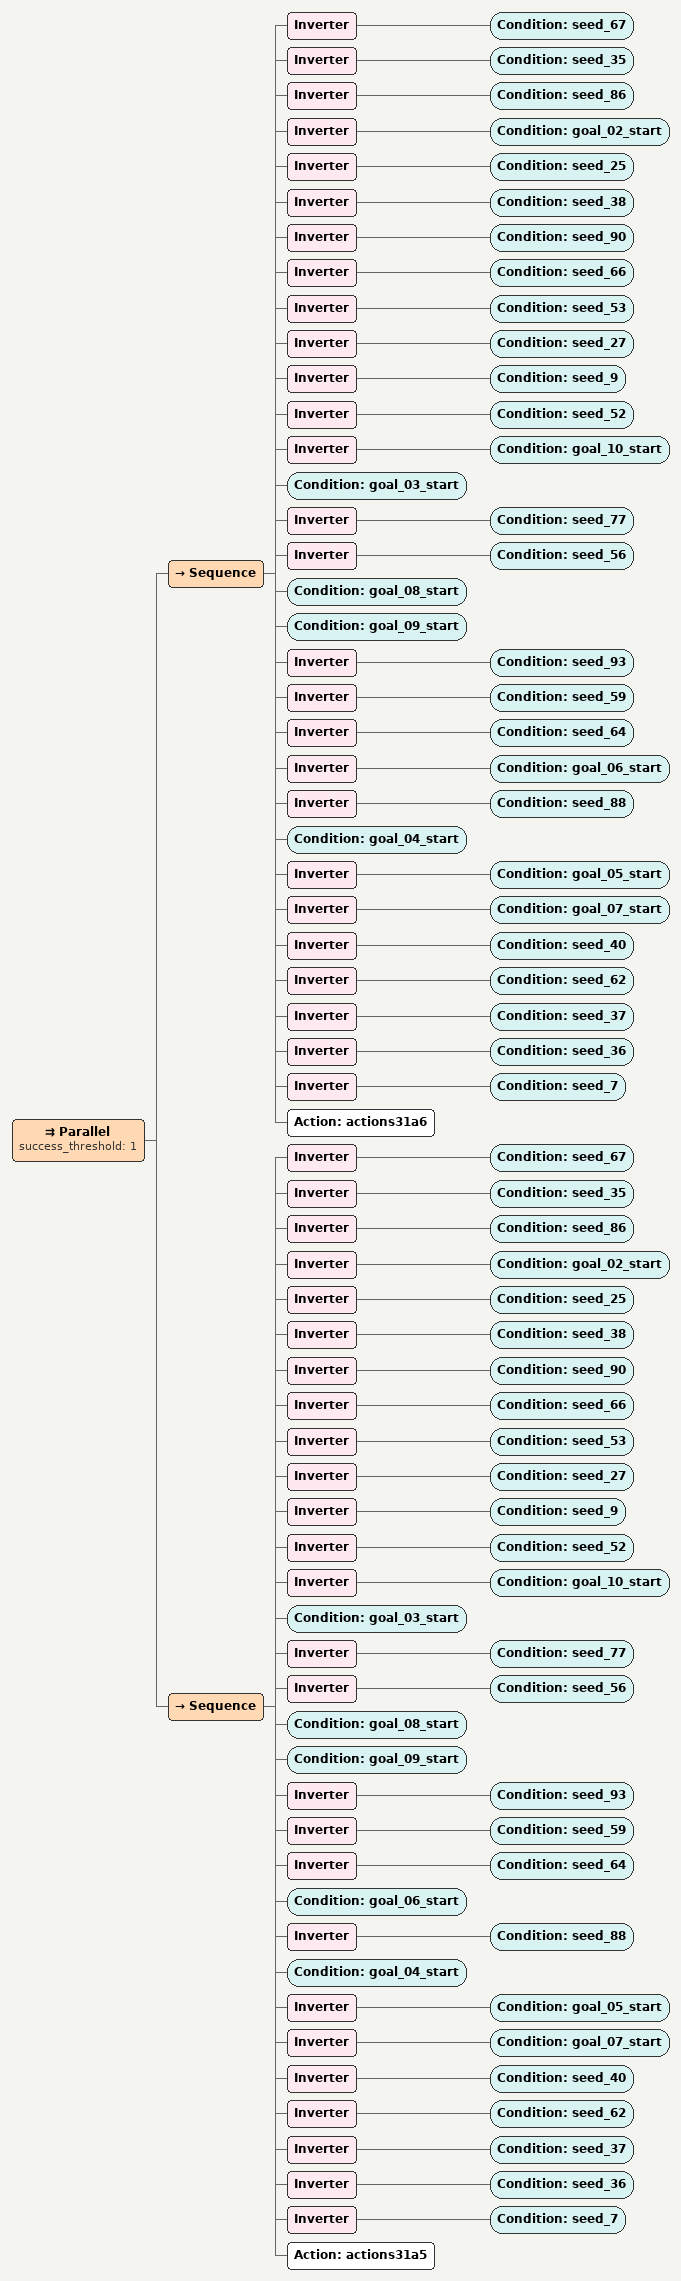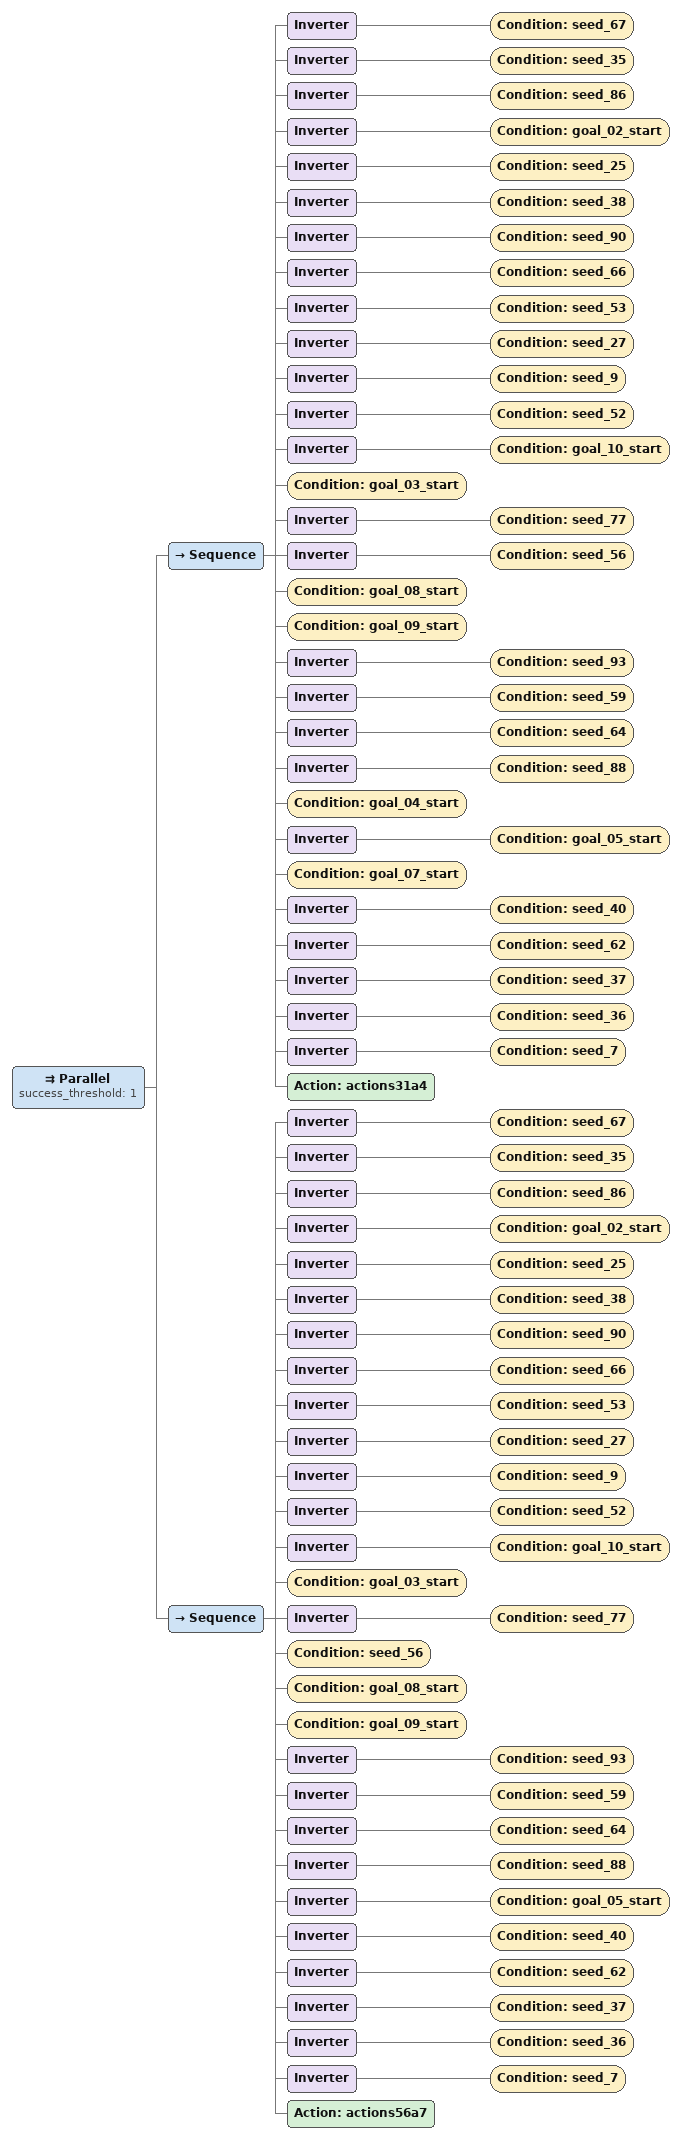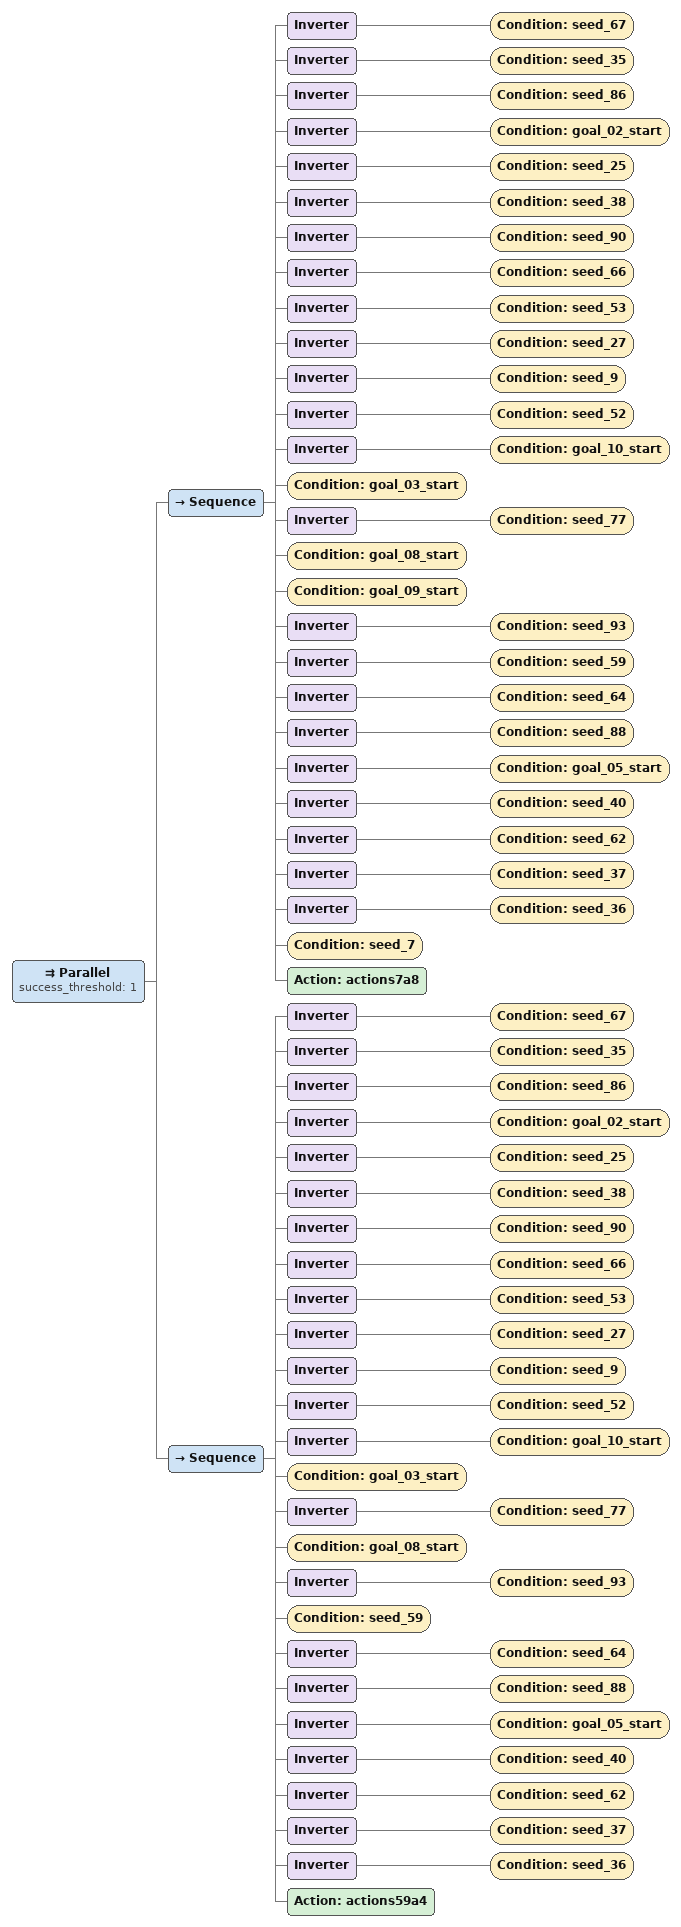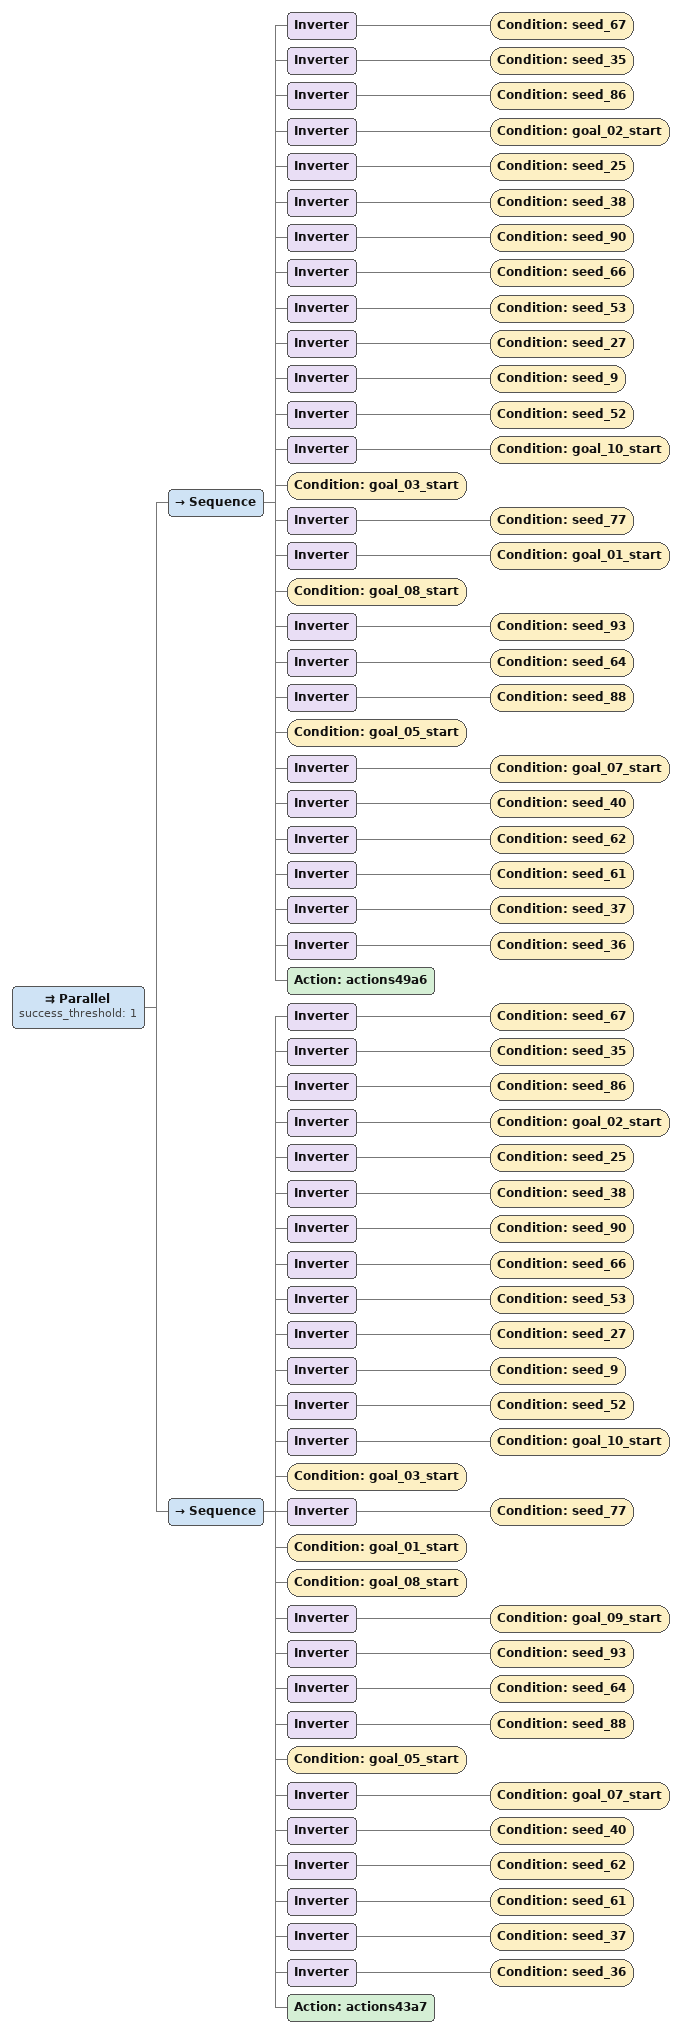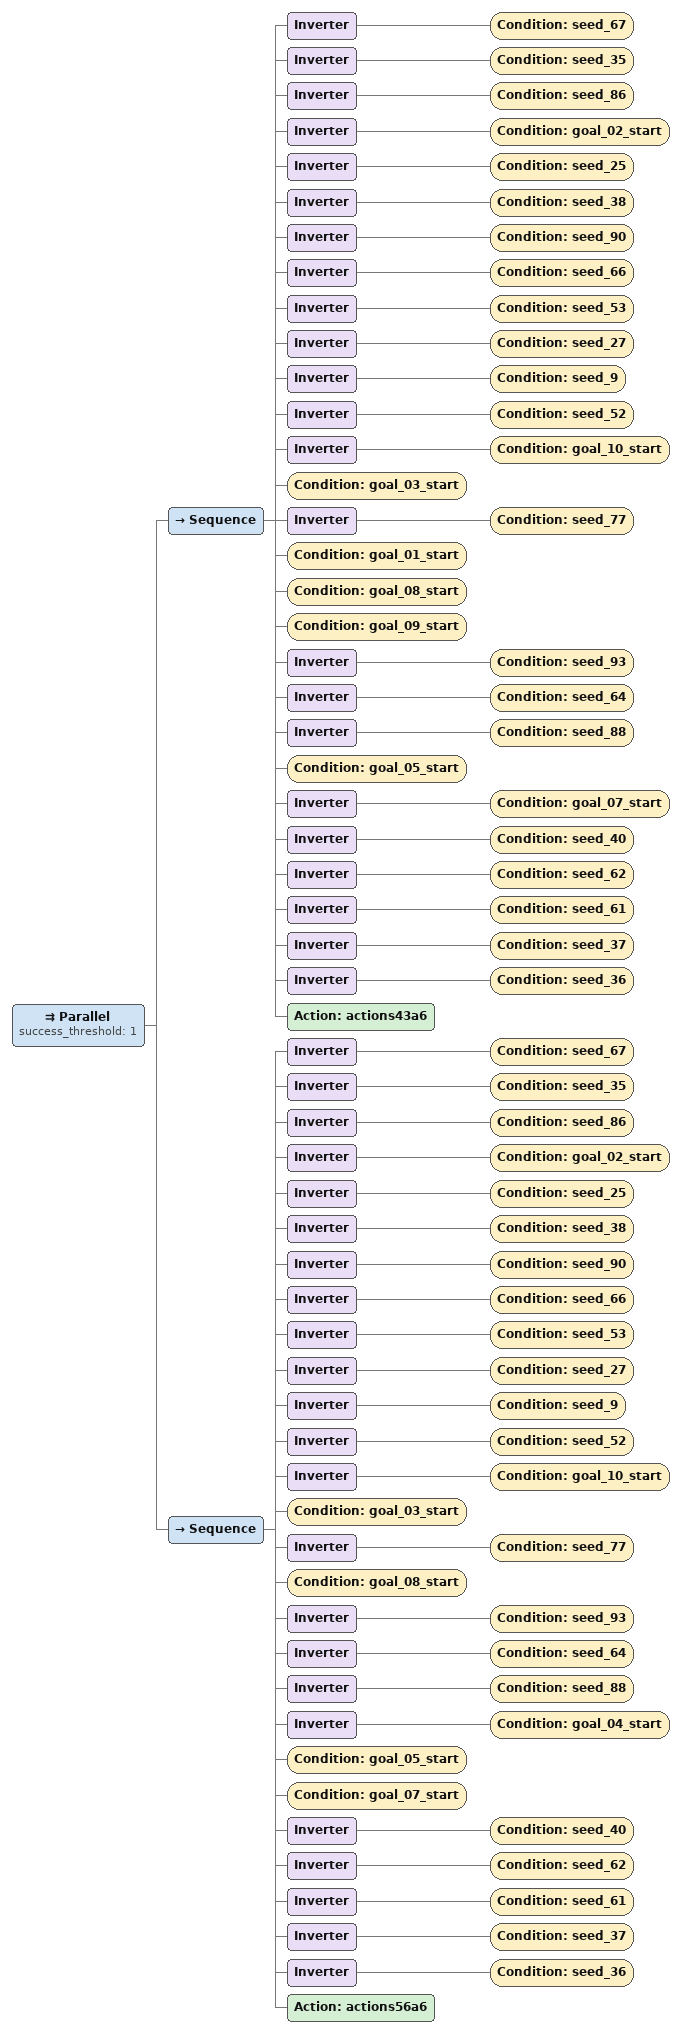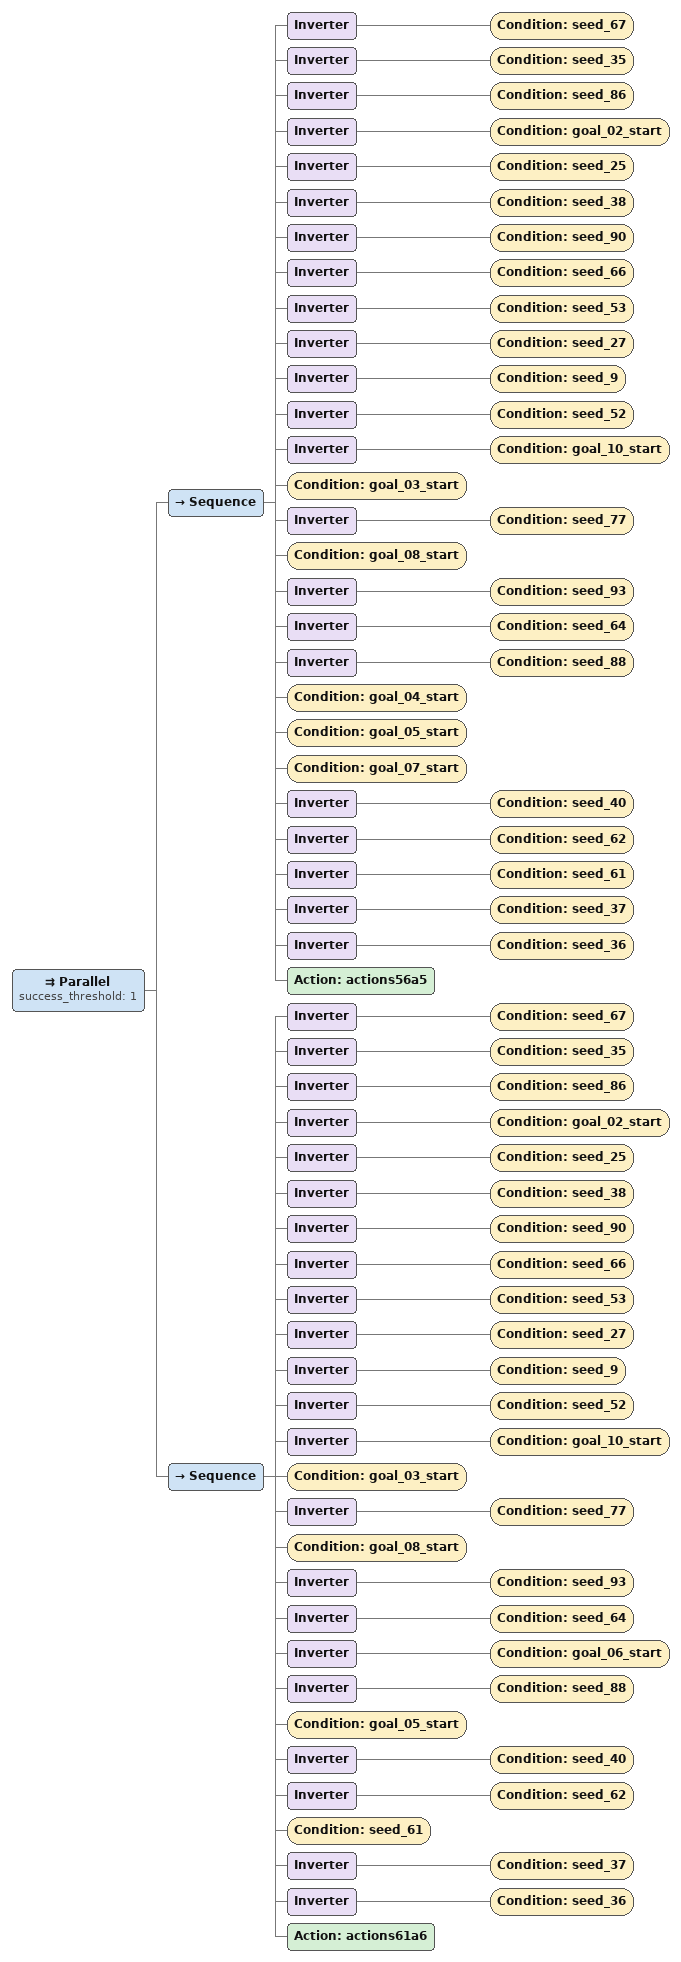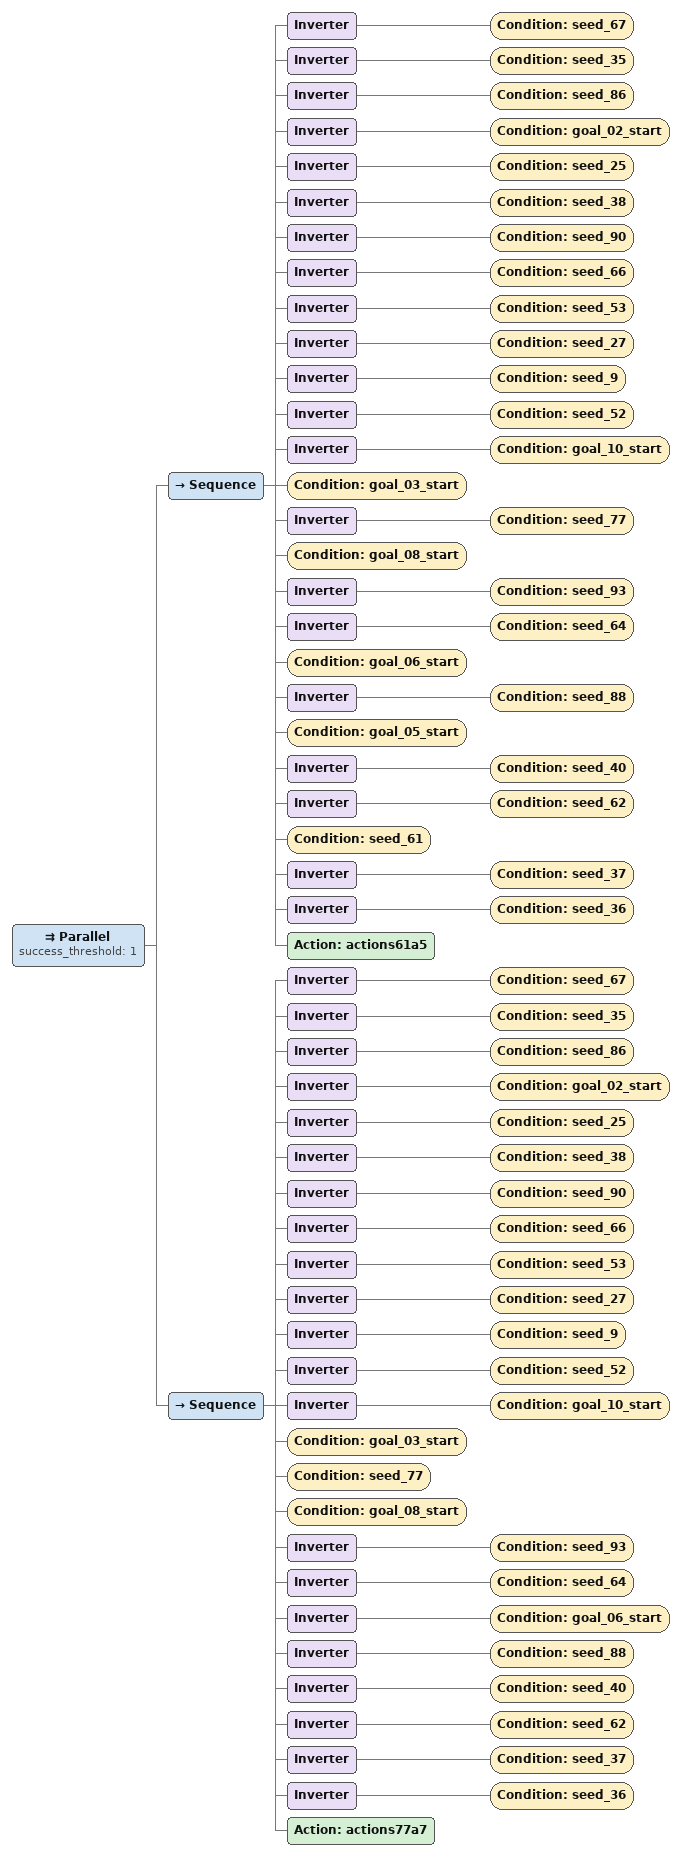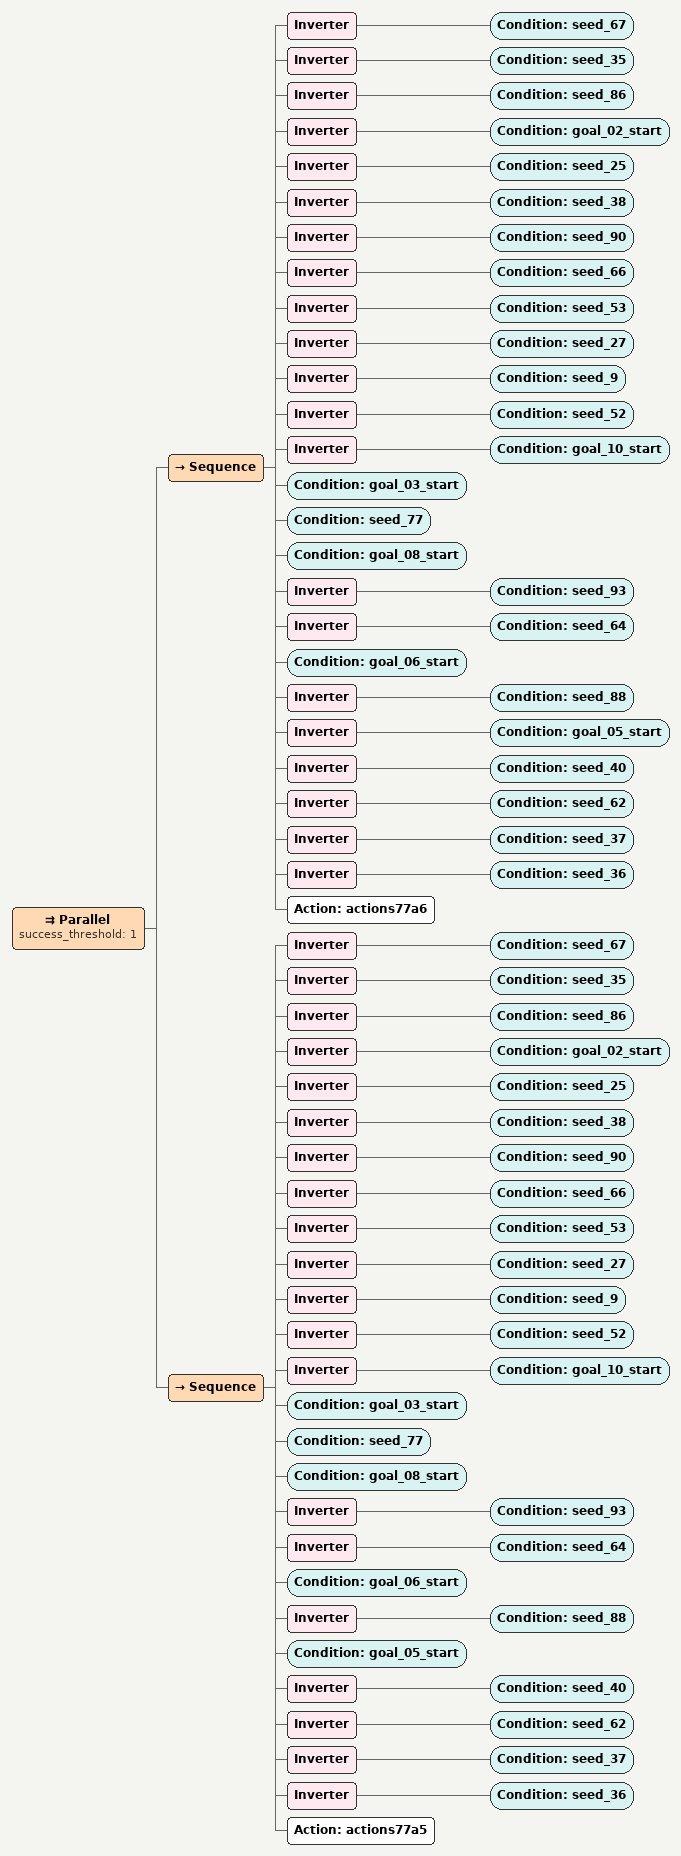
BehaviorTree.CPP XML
<Parallel success_threshold="1">
  <Sequence>
    <Inverter>
      <Condition ID="seed_67"/>
    </Inverter>
    <Inverter>
      <Condition ID="seed_35"/>
    </Inverter>
    <Inverter>
      <Condition ID="seed_86"/>
    </Inverter>
    <Inverter>
      <Condition ID="goal_02_start"/>
    </Inverter>
    <Inverter>
      <Condition ID="seed_25"/>
    </Inverter>
    <Inverter>
      <Condition ID="seed_38"/>
    </Inverter>
    <Inverter>
      <Condition ID="seed_90"/>
    </Inverter>
    <Inverter>
      <Condition ID="seed_66"/>
    </Inverter>
    <Inverter>
      <Condition ID="seed_53"/>
    </Inverter>
    <Inverter>
      <Condition ID="seed_27"/>
    </Inverter>
    <Inverter>
      <Condition ID="seed_9"/>
    </Inverter>
    <Inverter>
      <Condition ID="seed_52"/>
    </Inverter>
    <Inverter>
      <Condition ID="goal_10_start"/>
    </Inverter>
    <Condition ID="goal_03_start"/>
    <Inverter>
      <Condition ID="seed_77"/>
    </Inverter>
    <Inverter>
      <Condition ID="seed_56"/>
    </Inverter>
    <Condition ID="goal_08_start"/>
    <Condition ID="goal_09_start"/>
    <Inverter>
      <Condition ID="seed_93"/>
    </Inverter>
    <Inverter>
      <Condition ID="seed_59"/>
    </Inverter>
    <Inverter>
      <Condition ID="seed_64"/>
    </Inverter>
    <Inverter>
      <Condition ID="goal_06_start"/>
    </Inverter>
    <Inverter>
      <Condition ID="seed_88"/>
    </Inverter>
    <Condition ID="goal_04_start"/>
    <Inverter>
      <Condition ID="goal_05_start"/>
    </Inverter>
    <Inverter>
      <Condition ID="goal_07_start"/>
    </Inverter>
    <Inverter>
      <Condition ID="seed_40"/>
    </Inverter>
    <Inverter>
      <Condition ID="seed_62"/>
    </Inverter>
    <Inverter>
      <Condition ID="seed_37"/>
    </Inverter>
    <Inverter>
      <Condition ID="seed_36"/>
    </Inverter>
    <Inverter>
      <Condition ID="seed_7"/>
    </Inverter>
    <Action ID="actions31a6"/>
  </Sequence>
  <Sequence>
    <Inverter>
      <Condition ID="seed_67"/>
    </Inverter>
    <Inverter>
      <Condition ID="seed_35"/>
    </Inverter>
    <Inverter>
      <Condition ID="seed_86"/>
    </Inverter>
    <Inverter>
      <Condition ID="goal_02_start"/>
    </Inverter>
    <Inverter>
      <Condition ID="seed_25"/>
    </Inverter>
    <Inverter>
      <Condition ID="seed_38"/>
    </Inverter>
    <Inverter>
      <Condition ID="seed_90"/>
    </Inverter>
    <Inverter>
      <Condition ID="seed_66"/>
    </Inverter>
    <Inverter>
      <Condition ID="seed_53"/>
    </Inverter>
    <Inverter>
      <Condition ID="seed_27"/>
    </Inverter>
    <Inverter>
      <Condition ID="seed_9"/>
    </Inverter>
    <Inverter>
      <Condition ID="seed_52"/>
    </Inverter>
    <Inverter>
      <Condition ID="goal_10_start"/>
    </Inverter>
    <Condition ID="goal_03_start"/>
    <Inverter>
      <Condition ID="seed_77"/>
    </Inverter>
    <Inverter>
      <Condition ID="seed_56"/>
    </Inverter>
    <Condition ID="goal_08_start"/>
    <Condition ID="goal_09_start"/>
    <Inverter>
      <Condition ID="seed_93"/>
    </Inverter>
    <Inverter>
      <Condition ID="seed_59"/>
    </Inverter>
    <Inverter>
      <Condition ID="seed_64"/>
    </Inverter>
    <Condition ID="goal_06_start"/>
    <Inverter>
      <Condition ID="seed_88"/>
    </Inverter>
    <Condition ID="goal_04_start"/>
    <Inverter>
      <Condition ID="goal_05_start"/>
    </Inverter>
    <Inverter>
      <Condition ID="goal_07_start"/>
    </Inverter>
    <Inverter>
      <Condition ID="seed_40"/>
    </Inverter>
    <Inverter>
      <Condition ID="seed_62"/>
    </Inverter>
    <Inverter>
      <Condition ID="seed_37"/>
    </Inverter>
    <Inverter>
      <Condition ID="seed_36"/>
    </Inverter>
    <Inverter>
      <Condition ID="seed_7"/>
    </Inverter>
    <Action ID="actions31a5"/>
  </Sequence>
</Parallel>

<Parallel success_threshold="1">
  <Sequence>
    <Inverter>
      <Condition ID="seed_67"/>
    </Inverter>
    <Inverter>
      <Condition ID="seed_35"/>
    </Inverter>
    <Inverter>
      <Condition ID="seed_86"/>
    </Inverter>
    <Inverter>
      <Condition ID="goal_02_start"/>
    </Inverter>
    <Inverter>
      <Condition ID="seed_25"/>
    </Inverter>
    <Inverter>
      <Condition ID="seed_38"/>
    </Inverter>
    <Inverter>
      <Condition ID="seed_90"/>
    </Inverter>
    <Inverter>
      <Condition ID="seed_66"/>
    </Inverter>
    <Inverter>
      <Condition ID="seed_53"/>
    </Inverter>
    <Inverter>
      <Condition ID="seed_27"/>
    </Inverter>
    <Inverter>
      <Condition ID="seed_9"/>
    </Inverter>
    <Inverter>
      <Condition ID="seed_52"/>
    </Inverter>
    <Inverter>
      <Condition ID="goal_10_start"/>
    </Inverter>
    <Condition ID="goal_03_start"/>
    <Inverter>
      <Condition ID="seed_77"/>
    </Inverter>
    <Inverter>
      <Condition ID="seed_56"/>
    </Inverter>
    <Condition ID="goal_08_start"/>
    <Condition ID="goal_09_start"/>
    <Inverter>
      <Condition ID="seed_93"/>
    </Inverter>
    <Inverter>
      <Condition ID="seed_59"/>
    </Inverter>
    <Inverter>
      <Condition ID="seed_64"/>
    </Inverter>
    <Inverter>
      <Condition ID="seed_88"/>
    </Inverter>
    <Condition ID="goal_04_start"/>
    <Inverter>
      <Condition ID="goal_05_start"/>
    </Inverter>
    <Condition ID="goal_07_start"/>
    <Inverter>
      <Condition ID="seed_40"/>
    </Inverter>
    <Inverter>
      <Condition ID="seed_62"/>
    </Inverter>
    <Inverter>
      <Condition ID="seed_37"/>
    </Inverter>
    <Inverter>
      <Condition ID="seed_36"/>
    </Inverter>
    <Inverter>
      <Condition ID="seed_7"/>
    </Inverter>
    <Action ID="actions31a4"/>
  </Sequence>
  <Sequence>
    <Inverter>
      <Condition ID="seed_67"/>
    </Inverter>
    <Inverter>
      <Condition ID="seed_35"/>
    </Inverter>
    <Inverter>
      <Condition ID="seed_86"/>
    </Inverter>
    <Inverter>
      <Condition ID="goal_02_start"/>
    </Inverter>
    <Inverter>
      <Condition ID="seed_25"/>
    </Inverter>
    <Inverter>
      <Condition ID="seed_38"/>
    </Inverter>
    <Inverter>
      <Condition ID="seed_90"/>
    </Inverter>
    <Inverter>
      <Condition ID="seed_66"/>
    </Inverter>
    <Inverter>
      <Condition ID="seed_53"/>
    </Inverter>
    <Inverter>
      <Condition ID="seed_27"/>
    </Inverter>
    <Inverter>
      <Condition ID="seed_9"/>
    </Inverter>
    <Inverter>
      <Condition ID="seed_52"/>
    </Inverter>
    <Inverter>
      <Condition ID="goal_10_start"/>
    </Inverter>
    <Condition ID="goal_03_start"/>
    <Inverter>
      <Condition ID="seed_77"/>
    </Inverter>
    <Condition ID="seed_56"/>
    <Condition ID="goal_08_start"/>
    <Condition ID="goal_09_start"/>
    <Inverter>
      <Condition ID="seed_93"/>
    </Inverter>
    <Inverter>
      <Condition ID="seed_59"/>
    </Inverter>
    <Inverter>
      <Condition ID="seed_64"/>
    </Inverter>
    <Inverter>
      <Condition ID="seed_88"/>
    </Inverter>
    <Inverter>
      <Condition ID="goal_05_start"/>
    </Inverter>
    <Inverter>
      <Condition ID="seed_40"/>
    </Inverter>
    <Inverter>
      <Condition ID="seed_62"/>
    </Inverter>
    <Inverter>
      <Condition ID="seed_37"/>
    </Inverter>
    <Inverter>
      <Condition ID="seed_36"/>
    </Inverter>
    <Inverter>
      <Condition ID="seed_7"/>
    </Inverter>
    <Action ID="actions56a7"/>
  </Sequence>
</Parallel>

<Parallel success_threshold="1">
  <Sequence>
    <Inverter>
      <Condition ID="seed_67"/>
    </Inverter>
    <Inverter>
      <Condition ID="seed_35"/>
    </Inverter>
    <Inverter>
      <Condition ID="seed_86"/>
    </Inverter>
    <Inverter>
      <Condition ID="goal_02_start"/>
    </Inverter>
    <Inverter>
      <Condition ID="seed_25"/>
    </Inverter>
    <Inverter>
      <Condition ID="seed_38"/>
    </Inverter>
    <Inverter>
      <Condition ID="seed_90"/>
    </Inverter>
    <Inverter>
      <Condition ID="seed_66"/>
    </Inverter>
    <Inverter>
      <Condition ID="seed_53"/>
    </Inverter>
    <Inverter>
      <Condition ID="seed_27"/>
    </Inverter>
    <Inverter>
      <Condition ID="seed_9"/>
    </Inverter>
    <Inverter>
      <Condition ID="seed_52"/>
    </Inverter>
    <Inverter>
      <Condition ID="goal_10_start"/>
    </Inverter>
    <Condition ID="goal_03_start"/>
    <Inverter>
      <Condition ID="seed_77"/>
    </Inverter>
    <Condition ID="goal_08_start"/>
    <Condition ID="goal_09_start"/>
    <Inverter>
      <Condition ID="seed_93"/>
    </Inverter>
    <Inverter>
      <Condition ID="seed_59"/>
    </Inverter>
    <Inverter>
      <Condition ID="seed_64"/>
    </Inverter>
    <Inverter>
      <Condition ID="seed_88"/>
    </Inverter>
    <Inverter>
      <Condition ID="goal_05_start"/>
    </Inverter>
    <Inverter>
      <Condition ID="seed_40"/>
    </Inverter>
    <Inverter>
      <Condition ID="seed_62"/>
    </Inverter>
    <Inverter>
      <Condition ID="seed_37"/>
    </Inverter>
    <Inverter>
      <Condition ID="seed_36"/>
    </Inverter>
    <Condition ID="seed_7"/>
    <Action ID="actions7a8"/>
  </Sequence>
  <Sequence>
    <Inverter>
      <Condition ID="seed_67"/>
    </Inverter>
    <Inverter>
      <Condition ID="seed_35"/>
    </Inverter>
    <Inverter>
      <Condition ID="seed_86"/>
    </Inverter>
    <Inverter>
      <Condition ID="goal_02_start"/>
    </Inverter>
    <Inverter>
      <Condition ID="seed_25"/>
    </Inverter>
    <Inverter>
      <Condition ID="seed_38"/>
    </Inverter>
    <Inverter>
      <Condition ID="seed_90"/>
    </Inverter>
    <Inverter>
      <Condition ID="seed_66"/>
    </Inverter>
    <Inverter>
      <Condition ID="seed_53"/>
    </Inverter>
    <Inverter>
      <Condition ID="seed_27"/>
    </Inverter>
    <Inverter>
      <Condition ID="seed_9"/>
    </Inverter>
    <Inverter>
      <Condition ID="seed_52"/>
    </Inverter>
    <Inverter>
      <Condition ID="goal_10_start"/>
    </Inverter>
    <Condition ID="goal_03_start"/>
    <Inverter>
      <Condition ID="seed_77"/>
    </Inverter>
    <Condition ID="goal_08_start"/>
    <Inverter>
      <Condition ID="seed_93"/>
    </Inverter>
    <Condition ID="seed_59"/>
    <Inverter>
      <Condition ID="seed_64"/>
    </Inverter>
    <Inverter>
      <Condition ID="seed_88"/>
    </Inverter>
    <Inverter>
      <Condition ID="goal_05_start"/>
    </Inverter>
    <Inverter>
      <Condition ID="seed_40"/>
    </Inverter>
    <Inverter>
      <Condition ID="seed_62"/>
    </Inverter>
    <Inverter>
      <Condition ID="seed_37"/>
    </Inverter>
    <Inverter>
      <Condition ID="seed_36"/>
    </Inverter>
    <Action ID="actions59a4"/>
  </Sequence>
</Parallel>

<Parallel success_threshold="1">
  <Sequence>
    <Inverter>
      <Condition ID="seed_67"/>
    </Inverter>
    <Inverter>
      <Condition ID="seed_35"/>
    </Inverter>
    <Inverter>
      <Condition ID="seed_86"/>
    </Inverter>
    <Inverter>
      <Condition ID="goal_02_start"/>
    </Inverter>
    <Inverter>
      <Condition ID="seed_25"/>
    </Inverter>
    <Inverter>
      <Condition ID="seed_38"/>
    </Inverter>
    <Inverter>
      <Condition ID="seed_90"/>
    </Inverter>
    <Inverter>
      <Condition ID="seed_66"/>
    </Inverter>
    <Inverter>
      <Condition ID="seed_53"/>
    </Inverter>
    <Inverter>
      <Condition ID="seed_27"/>
    </Inverter>
    <Inverter>
      <Condition ID="seed_9"/>
    </Inverter>
    <Inverter>
      <Condition ID="seed_52"/>
    </Inverter>
    <Inverter>
      <Condition ID="goal_10_start"/>
    </Inverter>
    <Condition ID="goal_03_start"/>
    <Inverter>
      <Condition ID="seed_77"/>
    </Inverter>
    <Inverter>
      <Condition ID="goal_01_start"/>
    </Inverter>
    <Condition ID="goal_08_start"/>
    <Inverter>
      <Condition ID="seed_93"/>
    </Inverter>
    <Inverter>
      <Condition ID="seed_64"/>
    </Inverter>
    <Inverter>
      <Condition ID="seed_88"/>
    </Inverter>
    <Condition ID="goal_05_start"/>
    <Inverter>
      <Condition ID="goal_07_start"/>
    </Inverter>
    <Inverter>
      <Condition ID="seed_40"/>
    </Inverter>
    <Inverter>
      <Condition ID="seed_62"/>
    </Inverter>
    <Inverter>
      <Condition ID="seed_61"/>
    </Inverter>
    <Inverter>
      <Condition ID="seed_37"/>
    </Inverter>
    <Inverter>
      <Condition ID="seed_36"/>
    </Inverter>
    <Action ID="actions49a6"/>
  </Sequence>
  <Sequence>
    <Inverter>
      <Condition ID="seed_67"/>
    </Inverter>
    <Inverter>
      <Condition ID="seed_35"/>
    </Inverter>
    <Inverter>
      <Condition ID="seed_86"/>
    </Inverter>
    <Inverter>
      <Condition ID="goal_02_start"/>
    </Inverter>
    <Inverter>
      <Condition ID="seed_25"/>
    </Inverter>
    <Inverter>
      <Condition ID="seed_38"/>
    </Inverter>
    <Inverter>
      <Condition ID="seed_90"/>
    </Inverter>
    <Inverter>
      <Condition ID="seed_66"/>
    </Inverter>
    <Inverter>
      <Condition ID="seed_53"/>
    </Inverter>
    <Inverter>
      <Condition ID="seed_27"/>
    </Inverter>
    <Inverter>
      <Condition ID="seed_9"/>
    </Inverter>
    <Inverter>
      <Condition ID="seed_52"/>
    </Inverter>
    <Inverter>
      <Condition ID="goal_10_start"/>
    </Inverter>
    <Condition ID="goal_03_start"/>
    <Inverter>
      <Condition ID="seed_77"/>
    </Inverter>
    <Condition ID="goal_01_start"/>
    <Condition ID="goal_08_start"/>
    <Inverter>
      <Condition ID="goal_09_start"/>
    </Inverter>
    <Inverter>
      <Condition ID="seed_93"/>
    </Inverter>
    <Inverter>
      <Condition ID="seed_64"/>
    </Inverter>
    <Inverter>
      <Condition ID="seed_88"/>
    </Inverter>
    <Condition ID="goal_05_start"/>
    <Inverter>
      <Condition ID="goal_07_start"/>
    </Inverter>
    <Inverter>
      <Condition ID="seed_40"/>
    </Inverter>
    <Inverter>
      <Condition ID="seed_62"/>
    </Inverter>
    <Inverter>
      <Condition ID="seed_61"/>
    </Inverter>
    <Inverter>
      <Condition ID="seed_37"/>
    </Inverter>
    <Inverter>
      <Condition ID="seed_36"/>
    </Inverter>
    <Action ID="actions43a7"/>
  </Sequence>
</Parallel>

<Parallel success_threshold="1">
  <Sequence>
    <Inverter>
      <Condition ID="seed_67"/>
    </Inverter>
    <Inverter>
      <Condition ID="seed_35"/>
    </Inverter>
    <Inverter>
      <Condition ID="seed_86"/>
    </Inverter>
    <Inverter>
      <Condition ID="goal_02_start"/>
    </Inverter>
    <Inverter>
      <Condition ID="seed_25"/>
    </Inverter>
    <Inverter>
      <Condition ID="seed_38"/>
    </Inverter>
    <Inverter>
      <Condition ID="seed_90"/>
    </Inverter>
    <Inverter>
      <Condition ID="seed_66"/>
    </Inverter>
    <Inverter>
      <Condition ID="seed_53"/>
    </Inverter>
    <Inverter>
      <Condition ID="seed_27"/>
    </Inverter>
    <Inverter>
      <Condition ID="seed_9"/>
    </Inverter>
    <Inverter>
      <Condition ID="seed_52"/>
    </Inverter>
    <Inverter>
      <Condition ID="goal_10_start"/>
    </Inverter>
    <Condition ID="goal_03_start"/>
    <Inverter>
      <Condition ID="seed_77"/>
    </Inverter>
    <Condition ID="goal_01_start"/>
    <Condition ID="goal_08_start"/>
    <Condition ID="goal_09_start"/>
    <Inverter>
      <Condition ID="seed_93"/>
    </Inverter>
    <Inverter>
      <Condition ID="seed_64"/>
    </Inverter>
    <Inverter>
      <Condition ID="seed_88"/>
    </Inverter>
    <Condition ID="goal_05_start"/>
    <Inverter>
      <Condition ID="goal_07_start"/>
    </Inverter>
    <Inverter>
      <Condition ID="seed_40"/>
    </Inverter>
    <Inverter>
      <Condition ID="seed_62"/>
    </Inverter>
    <Inverter>
      <Condition ID="seed_61"/>
    </Inverter>
    <Inverter>
      <Condition ID="seed_37"/>
    </Inverter>
    <Inverter>
      <Condition ID="seed_36"/>
    </Inverter>
    <Action ID="actions43a6"/>
  </Sequence>
  <Sequence>
    <Inverter>
      <Condition ID="seed_67"/>
    </Inverter>
    <Inverter>
      <Condition ID="seed_35"/>
    </Inverter>
    <Inverter>
      <Condition ID="seed_86"/>
    </Inverter>
    <Inverter>
      <Condition ID="goal_02_start"/>
    </Inverter>
    <Inverter>
      <Condition ID="seed_25"/>
    </Inverter>
    <Inverter>
      <Condition ID="seed_38"/>
    </Inverter>
    <Inverter>
      <Condition ID="seed_90"/>
    </Inverter>
    <Inverter>
      <Condition ID="seed_66"/>
    </Inverter>
    <Inverter>
      <Condition ID="seed_53"/>
    </Inverter>
    <Inverter>
      <Condition ID="seed_27"/>
    </Inverter>
    <Inverter>
      <Condition ID="seed_9"/>
    </Inverter>
    <Inverter>
      <Condition ID="seed_52"/>
    </Inverter>
    <Inverter>
      <Condition ID="goal_10_start"/>
    </Inverter>
    <Condition ID="goal_03_start"/>
    <Inverter>
      <Condition ID="seed_77"/>
    </Inverter>
    <Condition ID="goal_08_start"/>
    <Inverter>
      <Condition ID="seed_93"/>
    </Inverter>
    <Inverter>
      <Condition ID="seed_64"/>
    </Inverter>
    <Inverter>
      <Condition ID="seed_88"/>
    </Inverter>
    <Inverter>
      <Condition ID="goal_04_start"/>
    </Inverter>
    <Condition ID="goal_05_start"/>
    <Condition ID="goal_07_start"/>
    <Inverter>
      <Condition ID="seed_40"/>
    </Inverter>
    <Inverter>
      <Condition ID="seed_62"/>
    </Inverter>
    <Inverter>
      <Condition ID="seed_61"/>
    </Inverter>
    <Inverter>
      <Condition ID="seed_37"/>
    </Inverter>
    <Inverter>
      <Condition ID="seed_36"/>
    </Inverter>
    <Action ID="actions56a6"/>
  </Sequence>
</Parallel>

<Parallel success_threshold="1">
  <Sequence>
    <Inverter>
      <Condition ID="seed_67"/>
    </Inverter>
    <Inverter>
      <Condition ID="seed_35"/>
    </Inverter>
    <Inverter>
      <Condition ID="seed_86"/>
    </Inverter>
    <Inverter>
      <Condition ID="goal_02_start"/>
    </Inverter>
    <Inverter>
      <Condition ID="seed_25"/>
    </Inverter>
    <Inverter>
      <Condition ID="seed_38"/>
    </Inverter>
    <Inverter>
      <Condition ID="seed_90"/>
    </Inverter>
    <Inverter>
      <Condition ID="seed_66"/>
    </Inverter>
    <Inverter>
      <Condition ID="seed_53"/>
    </Inverter>
    <Inverter>
      <Condition ID="seed_27"/>
    </Inverter>
    <Inverter>
      <Condition ID="seed_9"/>
    </Inverter>
    <Inverter>
      <Condition ID="seed_52"/>
    </Inverter>
    <Inverter>
      <Condition ID="goal_10_start"/>
    </Inverter>
    <Condition ID="goal_03_start"/>
    <Inverter>
      <Condition ID="seed_77"/>
    </Inverter>
    <Condition ID="goal_08_start"/>
    <Inverter>
      <Condition ID="seed_93"/>
    </Inverter>
    <Inverter>
      <Condition ID="seed_64"/>
    </Inverter>
    <Inverter>
      <Condition ID="seed_88"/>
    </Inverter>
    <Condition ID="goal_04_start"/>
    <Condition ID="goal_05_start"/>
    <Condition ID="goal_07_start"/>
    <Inverter>
      <Condition ID="seed_40"/>
    </Inverter>
    <Inverter>
      <Condition ID="seed_62"/>
    </Inverter>
    <Inverter>
      <Condition ID="seed_61"/>
    </Inverter>
    <Inverter>
      <Condition ID="seed_37"/>
    </Inverter>
    <Inverter>
      <Condition ID="seed_36"/>
    </Inverter>
    <Action ID="actions56a5"/>
  </Sequence>
  <Sequence>
    <Inverter>
      <Condition ID="seed_67"/>
    </Inverter>
    <Inverter>
      <Condition ID="seed_35"/>
    </Inverter>
    <Inverter>
      <Condition ID="seed_86"/>
    </Inverter>
    <Inverter>
      <Condition ID="goal_02_start"/>
    </Inverter>
    <Inverter>
      <Condition ID="seed_25"/>
    </Inverter>
    <Inverter>
      <Condition ID="seed_38"/>
    </Inverter>
    <Inverter>
      <Condition ID="seed_90"/>
    </Inverter>
    <Inverter>
      <Condition ID="seed_66"/>
    </Inverter>
    <Inverter>
      <Condition ID="seed_53"/>
    </Inverter>
    <Inverter>
      <Condition ID="seed_27"/>
    </Inverter>
    <Inverter>
      <Condition ID="seed_9"/>
    </Inverter>
    <Inverter>
      <Condition ID="seed_52"/>
    </Inverter>
    <Inverter>
      <Condition ID="goal_10_start"/>
    </Inverter>
    <Condition ID="goal_03_start"/>
    <Inverter>
      <Condition ID="seed_77"/>
    </Inverter>
    <Condition ID="goal_08_start"/>
    <Inverter>
      <Condition ID="seed_93"/>
    </Inverter>
    <Inverter>
      <Condition ID="seed_64"/>
    </Inverter>
    <Inverter>
      <Condition ID="goal_06_start"/>
    </Inverter>
    <Inverter>
      <Condition ID="seed_88"/>
    </Inverter>
    <Condition ID="goal_05_start"/>
    <Inverter>
      <Condition ID="seed_40"/>
    </Inverter>
    <Inverter>
      <Condition ID="seed_62"/>
    </Inverter>
    <Condition ID="seed_61"/>
    <Inverter>
      <Condition ID="seed_37"/>
    </Inverter>
    <Inverter>
      <Condition ID="seed_36"/>
    </Inverter>
    <Action ID="actions61a6"/>
  </Sequence>
</Parallel>

<Parallel success_threshold="1">
  <Sequence>
    <Inverter>
      <Condition ID="seed_67"/>
    </Inverter>
    <Inverter>
      <Condition ID="seed_35"/>
    </Inverter>
    <Inverter>
      <Condition ID="seed_86"/>
    </Inverter>
    <Inverter>
      <Condition ID="goal_02_start"/>
    </Inverter>
    <Inverter>
      <Condition ID="seed_25"/>
    </Inverter>
    <Inverter>
      <Condition ID="seed_38"/>
    </Inverter>
    <Inverter>
      <Condition ID="seed_90"/>
    </Inverter>
    <Inverter>
      <Condition ID="seed_66"/>
    </Inverter>
    <Inverter>
      <Condition ID="seed_53"/>
    </Inverter>
    <Inverter>
      <Condition ID="seed_27"/>
    </Inverter>
    <Inverter>
      <Condition ID="seed_9"/>
    </Inverter>
    <Inverter>
      <Condition ID="seed_52"/>
    </Inverter>
    <Inverter>
      <Condition ID="goal_10_start"/>
    </Inverter>
    <Condition ID="goal_03_start"/>
    <Inverter>
      <Condition ID="seed_77"/>
    </Inverter>
    <Condition ID="goal_08_start"/>
    <Inverter>
      <Condition ID="seed_93"/>
    </Inverter>
    <Inverter>
      <Condition ID="seed_64"/>
    </Inverter>
    <Condition ID="goal_06_start"/>
    <Inverter>
      <Condition ID="seed_88"/>
    </Inverter>
    <Condition ID="goal_05_start"/>
    <Inverter>
      <Condition ID="seed_40"/>
    </Inverter>
    <Inverter>
      <Condition ID="seed_62"/>
    </Inverter>
    <Condition ID="seed_61"/>
    <Inverter>
      <Condition ID="seed_37"/>
    </Inverter>
    <Inverter>
      <Condition ID="seed_36"/>
    </Inverter>
    <Action ID="actions61a5"/>
  </Sequence>
  <Sequence>
    <Inverter>
      <Condition ID="seed_67"/>
    </Inverter>
    <Inverter>
      <Condition ID="seed_35"/>
    </Inverter>
    <Inverter>
      <Condition ID="seed_86"/>
    </Inverter>
    <Inverter>
      <Condition ID="goal_02_start"/>
    </Inverter>
    <Inverter>
      <Condition ID="seed_25"/>
    </Inverter>
    <Inverter>
      <Condition ID="seed_38"/>
    </Inverter>
    <Inverter>
      <Condition ID="seed_90"/>
    </Inverter>
    <Inverter>
      <Condition ID="seed_66"/>
    </Inverter>
    <Inverter>
      <Condition ID="seed_53"/>
    </Inverter>
    <Inverter>
      <Condition ID="seed_27"/>
    </Inverter>
    <Inverter>
      <Condition ID="seed_9"/>
    </Inverter>
    <Inverter>
      <Condition ID="seed_52"/>
    </Inverter>
    <Inverter>
      <Condition ID="goal_10_start"/>
    </Inverter>
    <Condition ID="goal_03_start"/>
    <Condition ID="seed_77"/>
    <Condition ID="goal_08_start"/>
    <Inverter>
      <Condition ID="seed_93"/>
    </Inverter>
    <Inverter>
      <Condition ID="seed_64"/>
    </Inverter>
    <Inverter>
      <Condition ID="goal_06_start"/>
    </Inverter>
    <Inverter>
      <Condition ID="seed_88"/>
    </Inverter>
    <Inverter>
      <Condition ID="seed_40"/>
    </Inverter>
    <Inverter>
      <Condition ID="seed_62"/>
    </Inverter>
    <Inverter>
      <Condition ID="seed_37"/>
    </Inverter>
    <Inverter>
      <Condition ID="seed_36"/>
    </Inverter>
    <Action ID="actions77a7"/>
  </Sequence>
</Parallel>

<Parallel success_threshold="1">
  <Sequence>
    <Inverter>
      <Condition ID="seed_67"/>
    </Inverter>
    <Inverter>
      <Condition ID="seed_35"/>
    </Inverter>
    <Inverter>
      <Condition ID="seed_86"/>
    </Inverter>
    <Inverter>
      <Condition ID="goal_02_start"/>
    </Inverter>
    <Inverter>
      <Condition ID="seed_25"/>
    </Inverter>
    <Inverter>
      <Condition ID="seed_38"/>
    </Inverter>
    <Inverter>
      <Condition ID="seed_90"/>
    </Inverter>
    <Inverter>
      <Condition ID="seed_66"/>
    </Inverter>
    <Inverter>
      <Condition ID="seed_53"/>
    </Inverter>
    <Inverter>
      <Condition ID="seed_27"/>
    </Inverter>
    <Inverter>
      <Condition ID="seed_9"/>
    </Inverter>
    <Inverter>
      <Condition ID="seed_52"/>
    </Inverter>
    <Inverter>
      <Condition ID="goal_10_start"/>
    </Inverter>
    <Condition ID="goal_03_start"/>
    <Condition ID="seed_77"/>
    <Condition ID="goal_08_start"/>
    <Inverter>
      <Condition ID="seed_93"/>
    </Inverter>
    <Inverter>
      <Condition ID="seed_64"/>
    </Inverter>
    <Condition ID="goal_06_start"/>
    <Inverter>
      <Condition ID="seed_88"/>
    </Inverter>
    <Inverter>
      <Condition ID="goal_05_start"/>
    </Inverter>
    <Inverter>
      <Condition ID="seed_40"/>
    </Inverter>
    <Inverter>
      <Condition ID="seed_62"/>
    </Inverter>
    <Inverter>
      <Condition ID="seed_37"/>
    </Inverter>
    <Inverter>
      <Condition ID="seed_36"/>
    </Inverter>
    <Action ID="actions77a6"/>
  </Sequence>
  <Sequence>
    <Inverter>
      <Condition ID="seed_67"/>
    </Inverter>
    <Inverter>
      <Condition ID="seed_35"/>
    </Inverter>
    <Inverter>
      <Condition ID="seed_86"/>
    </Inverter>
    <Inverter>
      <Condition ID="goal_02_start"/>
    </Inverter>
    <Inverter>
      <Condition ID="seed_25"/>
    </Inverter>
    <Inverter>
      <Condition ID="seed_38"/>
    </Inverter>
    <Inverter>
      <Condition ID="seed_90"/>
    </Inverter>
    <Inverter>
      <Condition ID="seed_66"/>
    </Inverter>
    <Inverter>
      <Condition ID="seed_53"/>
    </Inverter>
    <Inverter>
      <Condition ID="seed_27"/>
    </Inverter>
    <Inverter>
      <Condition ID="seed_9"/>
    </Inverter>
    <Inverter>
      <Condition ID="seed_52"/>
    </Inverter>
    <Inverter>
      <Condition ID="goal_10_start"/>
    </Inverter>
    <Condition ID="goal_03_start"/>
    <Condition ID="seed_77"/>
    <Condition ID="goal_08_start"/>
    <Inverter>
      <Condition ID="seed_93"/>
    </Inverter>
    <Inverter>
      <Condition ID="seed_64"/>
    </Inverter>
    <Condition ID="goal_06_start"/>
    <Inverter>
      <Condition ID="seed_88"/>
    </Inverter>
    <Condition ID="goal_05_start"/>
    <Inverter>
      <Condition ID="seed_40"/>
    </Inverter>
    <Inverter>
      <Condition ID="seed_62"/>
    </Inverter>
    <Inverter>
      <Condition ID="seed_37"/>
    </Inverter>
    <Inverter>
      <Condition ID="seed_36"/>
    </Inverter>
    <Action ID="actions77a5"/>
  </Sequence>
</Parallel>
